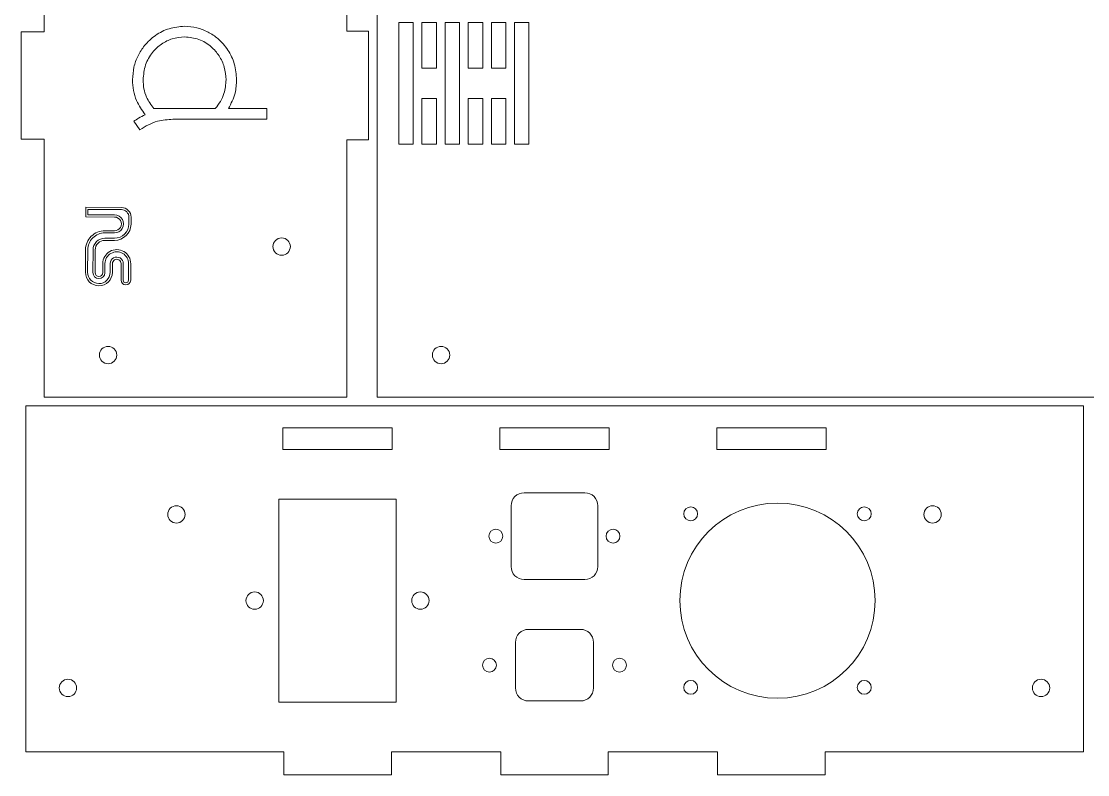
# Model space of a CAD drawing. Header units: millimetres. Extents: x 6 to 1202, y -202 to 956.
# Drawn here: x 641.6 to 887.3, y 33 to 206.7 of the extents above; entities that cross this region are included whole.
import ezdxf

# ---------------------------------------------------------------- set-up
doc = ezdxf.new("R2010")
doc.units = ezdxf.units.MM

msp = doc.modelspace()

# ---------------------------------------------------------------- linework, layer by layer
at = {"color": 7, "linetype": 'Continuous', "lineweight": 15}
for p, q in [((723.58, 120.03), (723.58, 363.8)), ((646.83, 204.32), (646.83, 229.52)), ((716.58, 229.42), (716.58, 204.42)), ((641.58, 179.52), (641.58, 204.32)), ((641.58, 204.32), (646.83, 204.32)), ((716.58, 204.42), (721.58, 204.42)), ((721.58, 204.42), (721.58, 179.42)), ((728.58, 206.42), (728.58, 178.42)), ((731.91, 206.42), (728.58, 206.42)), ((731.91, 178.42), (731.91, 206.42)), ((733.91, 206.42), (733.91, 195.92)), ((737.25, 206.42), (733.91, 206.42)), ((737.25, 195.92), (737.25, 206.42)), ((739.25, 206.42), (739.25, 178.42)), ((742.58, 206.42), (739.25, 206.42)), ((742.58, 178.42), (742.58, 206.42)), ((744.58, 206.42), (744.58, 195.92)), ((747.91, 206.42), (744.58, 206.42)), ((747.91, 195.92), (747.91, 206.42)), ((749.91, 206.42), (749.91, 195.92)), ((753.25, 206.42), (749.91, 206.42)), ((753.25, 195.92), (753.25, 206.42)), ((758.58, 206.42), (755.25, 206.42)), ((755.25, 206.42), (755.25, 178.42)), ((758.58, 178.42), (758.58, 206.42)), ((733.91, 195.92), (737.25, 195.92)), ((744.58, 195.92), (747.91, 195.92)), ((749.91, 195.92), (753.25, 195.92)), ((733.91, 188.92), (733.91, 178.42)), ((737.25, 188.92), (733.91, 188.92)), ((737.25, 178.42), (737.25, 188.92)), ((744.58, 188.92), (744.58, 178.42)), ((747.91, 188.92), (744.58, 188.92)), ((747.91, 178.42), (747.91, 188.92)), ((749.91, 188.92), (749.91, 178.42)), ((753.25, 188.92), (749.91, 188.92)), ((753.25, 178.42), (753.25, 188.92)), ((672.12, 186.58), (686.29, 186.58)), ((698.16, 186.58), (689.31, 186.58)), ((698.16, 184.14), (698.16, 186.58)), ((667.5, 183.65), (668.93, 181.68)), ((676.52, 184.14), (698.16, 184.14)), ((646.83, 179.52), (641.58, 179.52)), ((646.83, 120.03), (646.83, 179.52)), ((721.58, 179.42), (716.58, 179.42)), ((716.58, 179.42), (716.58, 120.03)), ((728.58, 178.42), (731.91, 178.42)), ((733.91, 178.42), (737.25, 178.42)), ((739.25, 178.42), (742.58, 178.42)), ((744.58, 178.42), (747.91, 178.42)), ((749.91, 178.42), (753.25, 178.42)), ((755.25, 178.42), (758.58, 178.42)), ((656.44, 163.84), (656.43, 161.62)), ((664.66, 163.79), (656.44, 163.84)), ((656.94, 163.34), (656.93, 162.12)), ((664.66, 163.29), (656.94, 163.34)), ((656.43, 161.62), (663.07, 161.58)), ((656.93, 162.12), (663.07, 162.08)), ((666.36, 159.98), (666.37, 161.55)), ((666.86, 159.97), (666.87, 161.55)), ((663.05, 158.42), (660.85, 158.43)), ((663.05, 157.92), (660.85, 157.93)), ((660.84, 156.71), (663.04, 156.7)), ((660.84, 156.21), (663.04, 156.2)), ((656.38, 154.02), (656.34, 148.88)), ((656.88, 154.02), (656.84, 148.87)), ((658.07, 148.78), (658.1, 154.01)), ((658.57, 148.77), (658.6, 154)), ((660.36, 150.87), (660.34, 148.76)), ((660.86, 150.87), (660.84, 148.76)), ((662.07, 148.84), (662.08, 150.86)), ((662.57, 148.84), (662.58, 150.86)), ((664.58, 150.85), (664.56, 147.05)), ((665.08, 150.84), (665.06, 147.04)), ((666.28, 147.04), (666.3, 150.84)), ((666.78, 147.03), (666.8, 150.83)), ((642.58, 118.03), (642.58, 38.28)), ((642.58, 118.03), (886.35, 118.03)), ((716.58, 120.03), (646.83, 120.03)), ((723.58, 120.03), (1193.08, 120.03)), ((886.35, 118.03), (886.35, 38.28)), ((727.06, 113.03), (701.86, 113.03)), ((701.86, 113.03), (701.86, 108.03)), ((727.06, 108.03), (727.06, 113.03)), ((777.06, 113.03), (751.86, 113.03)), ((751.86, 113.03), (751.86, 108.03)), ((777.06, 108.03), (777.06, 113.03)), ((827.06, 113.03), (801.86, 113.03)), ((801.86, 113.03), (801.86, 108.03)), ((827.06, 108.03), (827.06, 113.03)), ((701.86, 108.03), (727.06, 108.03)), ((751.86, 108.03), (777.06, 108.03)), ((801.86, 108.03), (827.06, 108.03)), ((727.96, 96.56), (700.96, 96.56)), ((700.96, 96.56), (700.96, 49.76)), ((727.96, 49.76), (727.96, 96.56)), ((771.46, 98.03), (757.46, 98.03)), ((754.46, 95.03), (754.46, 81.03)), ((774.46, 81.03), (774.46, 95.03)), ((757.46, 78.03), (771.46, 78.03)), ((770.46, 66.53), (758.46, 66.53)), ((755.46, 63.53), (755.46, 53.03)), ((773.46, 53.03), (773.46, 63.53)), ((700.96, 49.76), (727.96, 49.76)), ((758.46, 50.03), (770.46, 50.03)), ((642.58, 38.28), (702.06, 38.28)), ((702.06, 38.28), (702.06, 33.03)), ((726.86, 38.28), (752.06, 38.28)), ((726.86, 33.03), (726.86, 38.28)), ((752.06, 38.28), (752.06, 33.03)), ((802.06, 38.28), (776.86, 38.28)), ((776.86, 38.28), (776.86, 33.03)), ((802.06, 33.03), (802.06, 38.28)), ((886.35, 38.28), (826.86, 38.28)), ((826.86, 38.28), (826.86, 33.03)), ((702.06, 33.03), (726.86, 33.03)), ((776.86, 33.03), (752.06, 33.03)), ((826.86, 33.03), (802.06, 33.03))]:
    msp.add_line(p, q, dxfattribs=at)
for centre, radius in [((701.58, 154.78), 2), ((661.58, 129.78), 2), ((738.33, 129.78), 2), ((677.33, 93.03), 2), ((815.86, 73.16), 22.5), ((795.86, 93.16), 1.6), ((835.86, 93.16), 1.6), ((851.6, 93.03), 2), ((750.96, 88.03), 1.6), ((777.96, 88.03), 1.6), ((695.36, 73.16), 2), ((733.56, 73.16), 2), ((749.46, 58.28), 1.6), ((779.46, 58.28), 1.6), ((652.33, 53.03), 2), ((795.86, 53.16), 1.6), ((835.86, 53.16), 1.6), ((876.6, 53.03), 2)]:
    msp.add_circle(centre, radius, dxfattribs=at)
for centre, radius, start, end in [((664.65, 161.57), 2.22, 359.6339, 89.6339), ((664.65, 161.57), 1.72, 359.6339, 89.6339), ((663.06, 160), 3.3, 269.6339, 359.6339), ((663.06, 160), 3.8, 269.6339, 359.6339), ((663.06, 160), 2.08, 269.6339, 89.6339), ((663.06, 160), 1.58, 269.6339, 89.6339), ((660.82, 153.99), 4.44, 89.6339, 179.6339), ((660.82, 153.99), 3.94, 89.6339, 179.6339), ((660.82, 153.99), 2.72, 89.6339, 179.6339), ((660.82, 153.99), 2.22, 89.6339, 179.6339), ((663.58, 150.85), 3.22, 359.6339, 179.6339), ((663.58, 150.85), 2.72, 359.6339, 179.6339), ((663.58, 150.85), 1.5, 359.6339, 179.6339), ((663.58, 150.85), 1, 359.6339, 179.6339), ((659.46, 148.86), 3.11, 179.6339, 359.6339), ((659.46, 148.86), 2.61, 179.6339, 359.6339), ((659.46, 148.77), 1.39, 179.6339, 359.6339), ((659.46, 148.77), 0.889, 179.6339, 359.6339), ((665.67, 147.04), 1.11, 179.6339, 359.6339), ((665.67, 147.04), 0.611, 179.6339, 359.6339), ((757.46, 95.03), 3, 90, 180), ((771.46, 95.03), 3, 0, 90), ((757.46, 81.03), 3, 180, 270), ((771.46, 81.03), 3, 270, 0), ((758.46, 63.53), 3, 90, 180), ((770.46, 63.53), 3, 0, 90), ((758.46, 53.03), 3, 180, 270), ((770.46, 53.03), 3, 270, 0)]:
    msp.add_arc(centre, radius, start, end, dxfattribs=at)
for points, knots in [([(679.2, 205.56), (678, 205.45), (675.63, 205.24), (672.43, 203.6), (670.02, 201.37), (668.39, 198.81), (667.4, 196.12), (667.27, 194.2), (667.2, 193.22)], [0, 0, 0, 0, 0.188505, 0.37158, 0.554019, 0.699019, 0.846923, 1, 1, 1, 1]), ([(691.2, 193.22), (691.1, 194.46), (690.9, 196.88), (689.31, 200.16), (687.15, 202.65), (684.65, 204.33), (682.03, 205.36), (680.15, 205.49), (679.2, 205.56)], [0, 0, 0, 0, 0.193537, 0.379801, 0.562747, 0.706165, 0.850987, 1, 1, 1, 1]), ([(679.2, 203.13), (678.25, 203.04), (676.36, 202.87), (673.8, 201.55), (671.62, 199.51), (669.98, 196.66), (669.75, 194.39), (669.64, 193.22)], [0, 0, 0, 0, 0.188088, 0.370984, 0.553587, 0.772132, 1, 1, 1, 1]), ([(688.77, 193.22), (688.69, 194.21), (688.53, 196.16), (687.26, 198.8), (685.3, 201.05), (682.55, 202.77), (680.33, 203.01), (679.2, 203.13)], [0, 0, 0, 0, 0.194402, 0.381305, 0.564558, 0.779383, 1, 1, 1, 1]), ([(667.2, 193.22), (667.25, 192.4), (667.35, 190.77), (668.18, 187.94), (669.38, 186.23), (670.11, 185.18)], [0, 0, 0, 0, 0.283802, 0.56287, 1, 1, 1, 1]), ([(669.64, 193.22), (669.68, 192.54), (669.76, 191.18), (670.47, 188.84), (671.49, 187.44), (672.12, 186.58)], [0, 0, 0, 0, 0.284061, 0.563095, 1, 1, 1, 1]), ([(686.29, 186.58), (686.71, 187.11), (687.53, 188.18), (688.52, 190.41), (688.68, 192.15), (688.77, 193.22)], [0, 0, 0, 0, 0.279352, 0.557311, 1, 1, 1, 1]), ([(689.31, 186.58), (689.92, 187.74), (691, 189.84), (691.14, 192.18), (691.2, 193.22)], [0, 0, 0, 0, 0.555477, 1, 1, 1, 1]), ([(670.11, 185.18), (669.61, 184.93), (668.7, 184.48), (667.87, 183.9), (667.5, 183.65)], [0, 0, 0, 0, 0.557622, 1, 1, 1, 1]), ([(668.93, 181.68), (669.57, 182.09), (670.84, 182.92), (673.39, 183.9), (675.33, 184.05), (676.52, 184.14)], [0, 0, 0, 0, 0.281238, 0.559649, 1, 1, 1, 1])]:
    msp.add_open_spline(points, degree=3, knots=knots, dxfattribs=at)

doc.saveas('drawing.dxf')
